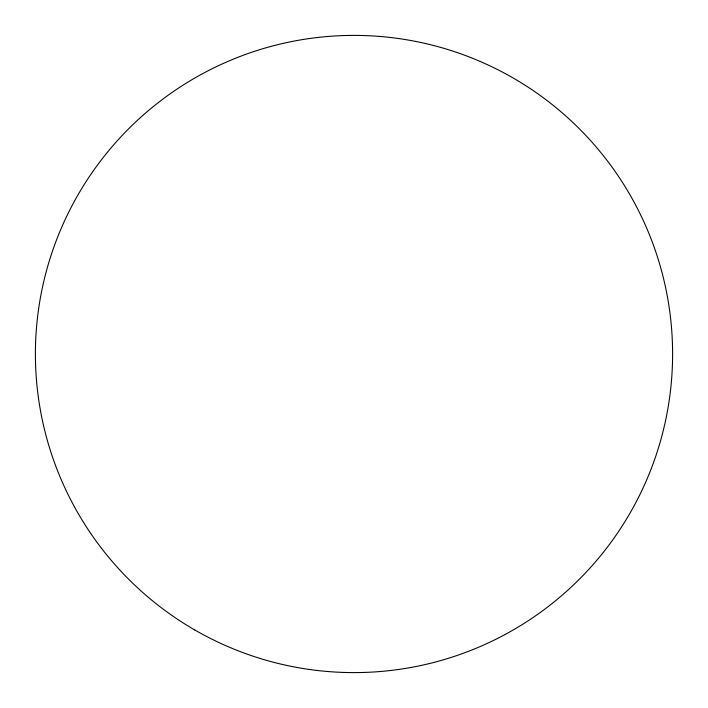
<?xml version="1.0" encoding="UTF-8"?>
<svg xmlns="http://www.w3.org/2000/svg" width="708" height="708" viewBox="0 0 708 708"><rect width="100%" height="100%" fill="white"/><g stroke="black" fill="none" stroke-linecap="round" stroke-linejoin="round"><path stroke-width="1.06" d="M194.7 629.916A318.6 318.6 0 0 0 672.6 354A318.6 318.6 0 0 0 194.7 78.084A318.6 318.6 0 0 0 194.7 629.916"/></g></svg>
